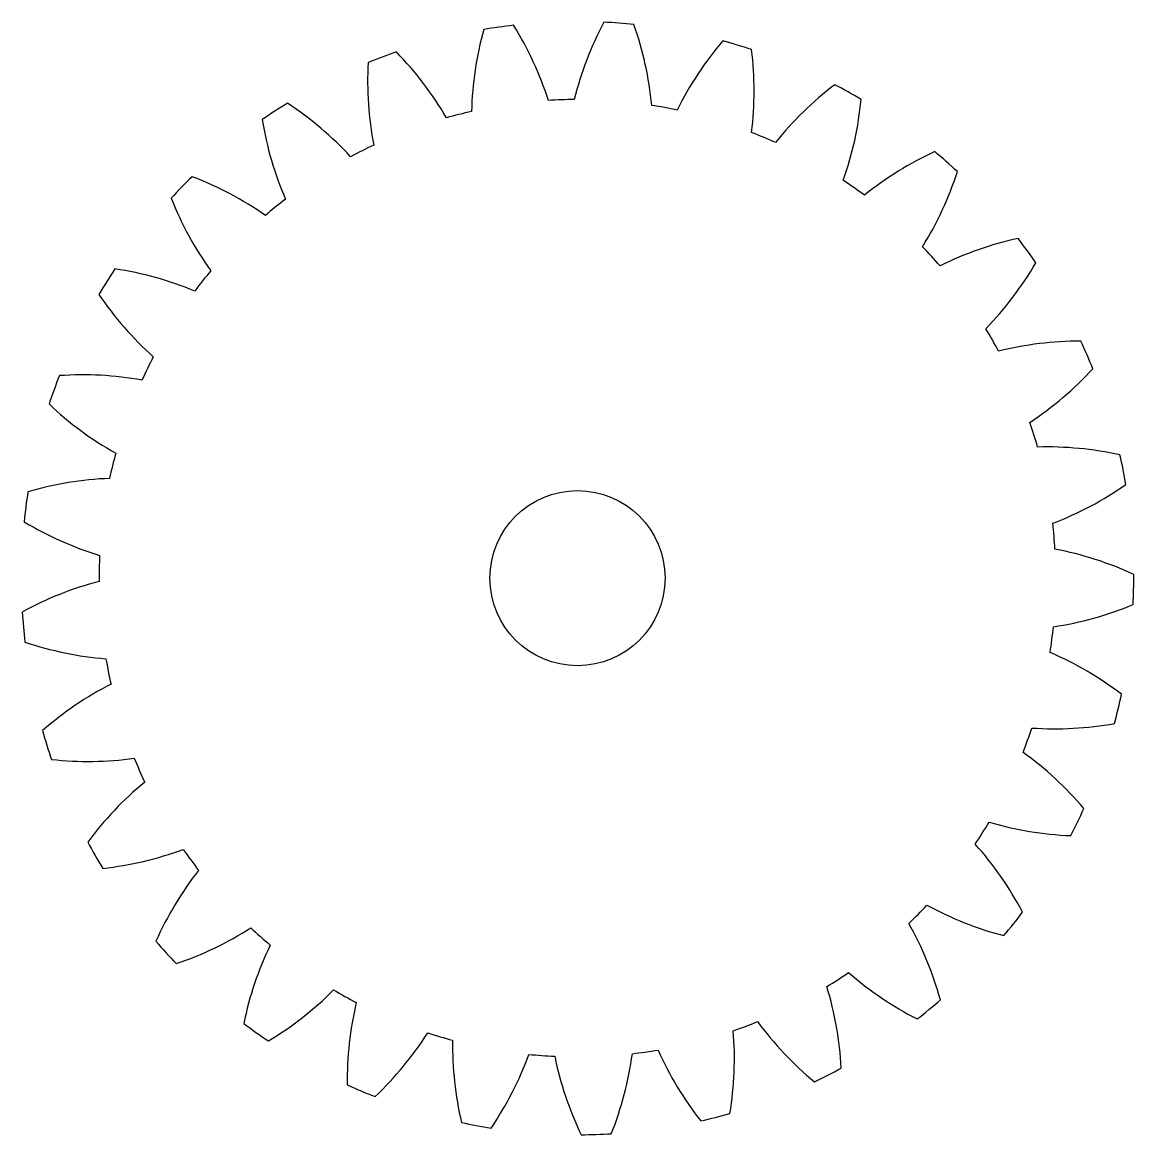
# Model space of a CAD drawing. Header units: millimetres. Extents: x -6.8 to 12.3, y -17.9 to 1.2.
import ezdxf

# ---------------------------------------------------------------- set-up
doc = ezdxf.new("R2010")
doc.units = ezdxf.units.MM

msp = doc.modelspace()

# ---------------------------------------------------------------- linework, layer by layer
msp.add_lwpolyline([(5.743, -0.709, 0.06149), (5.743, 0.709, 0.013542), (5.248, 0.857, 0.06149), (4.468, -0.327, 0.013542), (4.032, -0.246, 0.06149), (3.727, 1.139, 0.013542), (3.212, 1.177, 0.06149), (2.705, -0.147, 0.013542), (2.261, -0.162, 0.06149), (1.666, 1.125, 0.013542), (1.155, 1.052, 0.06149), (0.944, -0.35, 0.013542), (0.514, -0.46, 0.06149), (-0.344, 0.668, 0.013542), (-0.827, 0.487, 0.06149), (-0.731, -0.927, 0.013542), (-1.128, -1.127, 0.06149), (-2.208, -0.209, 0.013542), (-2.642, -0.49, 0.06149), (-2.244, -1.851, 0.013542), (-2.588, -2.132, 0.06149), (-3.841, -1.468, 0.013542), (-4.203, -1.835, 0.06149), (-3.523, -3.079, 0.013542), (-3.798, -3.427, 0.06149), (-5.165, -3.047, 0.013542), (-5.44, -3.484, 0.06149), (-4.508, -4.552, 0.013542), (-4.702, -4.951, 0.06149), (-6.118, -4.875, 0.013542), (-6.293, -5.36, 0.06149), (-5.153, -6.203, 0.013542), (-5.257, -6.635, 0.06149), (-6.656, -6.864, 0.013542), (-6.722, -7.376, 0.06149), (-5.428, -7.954, 0.013542), (-5.437, -8.398, 0.06149), (-6.754, -8.923, 0.013542), (-6.709, -9.437, 0.06149), (-5.32, -9.723, 0.013542), (-5.233, -10.159, 0.06149), (-6.407, -10.954, 0.013542), (-6.252, -11.447, 0.06149), (-4.834, -11.428, 0.013542), (-4.656, -11.835, 0.06149), (-5.631, -12.864, 0.013542), (-5.374, -13.312, 0.06149), (-3.994, -12.988, 0.013542), (-3.732, -13.347, 0.06149), (-4.463, -14.562, 0.013542), (-4.116, -14.944, 0.06149), (-2.837, -14.331, 0.013542), (-2.505, -14.626, 0.06149), (-2.958, -15.969, 0.013542), (-2.536, -16.268, 0.06149), (-1.419, -15.395, 0.013542), (-1.031, -15.611, 0.06149), (-1.185, -17.02, 0.013542), (-0.709, -17.221, 0.06149), (0.194, -16.128, 0.013542), (0.62, -16.256, 0.06149), (0.773, -17.665, 0.013542), (1.28, -17.759, 0.06149), (1.928, -16.498, 0.013542), (2.37, -16.531, 0.06149), (2.823, -17.874, 0.013542), (3.339, -17.857, 0.06149), (3.7, -16.486, 0.013542), (4.14, -16.423, 0.06149), (4.871, -17.638, 0.013542), (5.371, -17.51, 0.06149), (5.429, -16.093, 0.013542), (5.844, -15.937, 0.06149), (6.819, -16.967, 0.013542), (7.28, -16.734, 0.06149), (7.032, -15.338, 0.013542), (7.405, -15.097, 0.06149), (8.578, -15.892, 0.013542), (8.978, -15.566, 0.06149), (8.436, -14.256, 0.013542), (8.748, -13.94, 0.06149), (10.065, -14.465, 0.013542), (10.386, -14.061, 0.06149), (9.574, -12.898, 0.013542), (9.811, -12.522, 0.06149), (11.21, -12.752, 0.013542), (11.436, -12.288, 0.06149), (10.394, -11.326, 0.013542), (10.544, -10.909, 0.06149), (11.96, -10.832, 0.013542), (12.081, -10.33, 0.06149), (10.857, -9.616, 0.013542), (10.914, -9.175, 0.06149), (12.28, -8.796, 0.013542), (12.291, -8.28, 0.06149), (10.941, -7.845, 0.013542), (10.902, -7.403, 0.06149), (12.155, -6.739, 0.013542), (12.054, -6.232, 0.06149), (10.643, -6.098, 0.013542), (10.51, -5.675, 0.06149), (11.59, -4.757, 0.013542), (11.383, -4.284, 0.06149), (9.976, -4.456, 0.013542), (9.755, -4.071, 0.06149), (10.613, -2.942, 0.013542), (10.309, -2.525, 0.06149), (8.971, -2.996, 0.013542), (8.673, -2.667, 0.06149), (9.268, -1.38, 0.013542), (8.881, -1.038, 0.06149), (7.676, -1.785, 0.013542), (7.314, -1.529, 0.06149), (7.619, -0.144, 0.013542), (7.168, 0.107, 0.06149), (6.152, -0.882, 0.013542)], format="xyb", close=True)
msp.add_circle((2.76, -8.343), 1.5)

doc.saveas('drawing.dxf')
